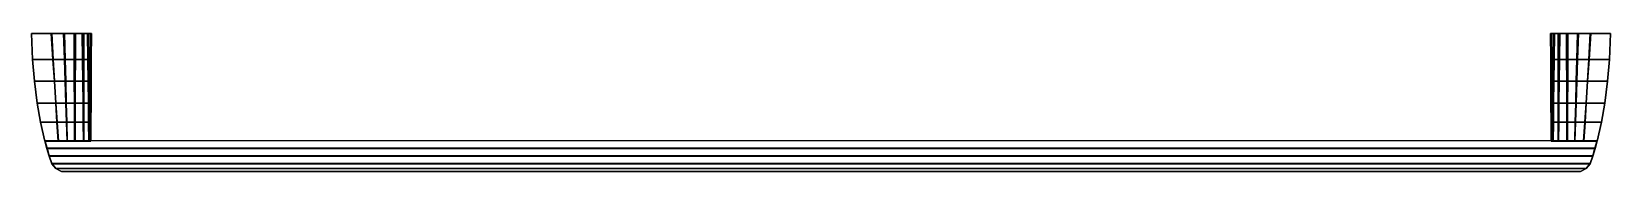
# Model space of a CAD drawing. Header units: millimetres. Extents: x -149 to 150, y -26 to 0.
import ezdxf

# ---------------------------------------------------------------- set-up
doc = ezdxf.new("R2010")
doc.units = ezdxf.units.MM
doc.header["$MEASUREMENT"] = 0
doc.layers.add('METAL', color=146, linetype='Continuous')

msp = doc.modelspace()

# ---------------------------------------------------------------- meshes
at = {"layer": 'METAL'}
mesh = msp.add_polyface(dxfattribs=at)
corners = [(147.16, -20.34, 4.13), (147.16, -20.34, -3.18), (149.65, 0, 5.95), (149.65, 0, -5), (148.62, -13.15, -3.82), (138.56, -13.15, -0.93), (138.4, -13.15, 1.49), (149.12, -9.01, -4.19), (149.12, -9.01, 5.14), (148.62, -13.15, 4.77), (148.62, -13.15, -3.82), (138.83, -20.34, 2.48), (138.44, -20.34, 1.48), (138.62, -20.34, -0.93), (138.83, -20.34, -1.48), (138.45, 0, -0.93), (138.34, 0, 1.51), (138.85, 0, 2.64), (139.06, 0, -1.93), (138.91, -13.15, -1.64), (139.78, -9.01, 3.33), (139.79, 0, 3.46), (140.09, 0, -2.65), (139.91, -13.15, -2.38), (141.38, -9.01, 3.82), (139.76, -20.34, 3.16), (139.81, -20.34, -2.23), (141.35, 0, 4.05), (141.59, 0, -3.18), (141.56, -13.15, -2.79), (143.19, -9.01, 4.27), (142.9, -20.34, 3.72), (142.93, -20.34, -2.78), (144.57, -20.34, -3.01), (144.64, -20.34, 3.96), (145.83, 0, 5.32), (145.94, 0, -4.38), (145.06, -13.15, -3.5), (149.12, -9.01, 5.14), (145.31, -9.01, 4.72), (141.42, -20.34, 3.52), (141.54, -20.34, -2.58), (143.41, 0, 4.71), (143.59, 0, -3.81), (143.17, -13.15, -3.14), (149.65, 0, -5), (149.45, -4.88, -4.56), (147.98, -16.75, -3.5), (138.45, 0, -0.93), (138.49, -4.88, -0.93), (138.59, -16.75, -0.93), (138.42, -16.75, 1.48), (138.34, 0, 1.51), (138.36, -4.88, 1.5), (138.85, -4.88, 2.6), (138.83, -16.75, 2.51), (149.65, 0, -5), (149.65, 0, 5.95), (149.45, -4.88, 5.51), (149.45, -4.88, -4.56), (147.98, -16.75, 4.45), (147.98, -16.75, -3.5), (139.06, 0, -1.93), (139, -4.88, -1.82), (138.87, -16.75, -1.56), (138.85, 0, 2.64), (138.84, -13.15, 2.54), (140.09, 0, -2.65), (140.03, -4.88, -2.55), (139.86, -16.75, -2.31), (141.35, 0, 4.05), (139.79, 0, 3.46), (141.4, -13.15, 3.71), (139.77, -13.15, 3.27), (141.59, 0, -3.18), (141.58, -4.88, -3.04), (141.55, -16.75, -2.69), (145.94, 0, -4.38), (145.61, -4.88, -4.05), (144.82, -16.75, -3.25), (149.65, 0, 5.95), (145.83, 0, 5.32), (145.06, -13.15, 4.44), (148.62, -13.15, 4.77), (143.41, 0, 4.71), (143.08, -13.15, 4.07), (143.59, 0, -3.81), (143.44, -4.88, -3.56), (143.05, -16.75, -2.96), (149.12, -9.01, -4.19), (138.52, -9.01, -0.93), (138.38, -9.01, 1.5), (138.84, -9.01, 2.57), (138.96, -9.01, -1.73), (139.78, -4.88, 3.39), (139.97, -9.01, -2.47), (141.37, -4.88, 3.92), (141.57, -9.01, -2.91), (143.29, -4.88, 4.47), (145.34, -9.01, -3.77), (149.45, -4.88, 5.51), (145.55, -4.88, 4.99), (143.3, -9.01, -3.35), (147.16, -20.34, -3.18), (138.62, -20.34, -0.93), (138.44, -20.34, 1.48), (138.83, -20.34, 2.48), (147.16, -20.34, 4.13), (147.16, -20.34, -3.18), (138.83, -20.34, -1.48), (139.76, -20.34, 3.16), (139.77, -16.75, 3.21), (139.81, -20.34, -2.23), (141.42, -20.34, 3.52), (141.41, -16.75, 3.61), (141.54, -20.34, -2.58), (142.9, -20.34, 3.72), (142.99, -16.75, 3.89), (144.57, -20.34, -3.01), (147.16, -20.34, 4.13), (147.98, -16.75, 4.45), (144.64, -20.34, 3.96), (144.85, -16.75, 4.2), (142.93, -20.34, -2.78), (-146.51, -20.34, 4.13), (-146.51, -20.34, -3.18), (-149, 0, -5), (-149, 0, 5.95), (-144.69, -9.01, -3.77), (-148.47, -9.01, -4.19), (-137.75, -13.15, 1.49), (-137.73, -9.01, 1.5), (-147.97, -13.15, -3.82), (-147.97, -13.15, 4.77), (-137.97, -20.34, -0.93), (-137.79, -20.34, 1.48), (-137.8, 0, -0.93), (-138.41, 0, -1.93), (-138.2, 0, 2.64), (-137.69, 0, 1.51), (-137.91, -13.15, -0.93), (-138.19, -9.01, 2.57), (-138.18, -20.34, 2.48), (-138.18, -20.34, -1.48), (-139.44, 0, -2.65), (-139.14, 0, 3.46), (-138.26, -13.15, -1.64), (-139.13, -9.01, 3.33), (-139.17, -20.34, -2.23), (-139.11, -20.34, 3.16), (-140.94, 0, -3.18), (-140.7, 0, 4.05), (-139.26, -13.15, -2.38), (-140.74, -9.01, 3.82), (-142.26, -20.34, 3.72), (-143.99, -20.34, 3.96), (-143.92, -20.34, -3.01), (-142.29, -20.34, -2.78), (-145.29, 0, -4.38), (-145.18, 0, 5.32), (-142.52, -13.15, -3.14), (-147.97, -13.15, 4.77), (-144.41, -13.15, 4.44), (-142.54, -9.01, 4.27), (-140.89, -20.34, -2.58), (-140.78, -20.34, 3.52), (-142.95, 0, -3.81), (-142.76, 0, 4.71), (-140.91, -13.15, -2.79), (-145.29, 0, -4.38), (-149, 0, -5), (-147.97, -13.15, -3.82), (-144.41, -13.15, -3.5), (-137.69, 0, 1.51), (-149, 0, -5), (-148.8, -4.88, -4.56), (-148.8, -4.88, 5.51), (-149, 0, 5.95), (-147.33, -16.75, 4.45), (-147.33, -16.75, -3.5), (-137.8, 0, -0.93), (-137.84, -4.88, -0.93), (-137.94, -16.75, -0.93), (-138.2, 0, 2.64), (-138.19, -13.15, 2.54), (-138.41, 0, -1.93), (-138.35, -4.88, -1.82), (-138.22, -16.75, -1.56), (-140.7, 0, 4.05), (-139.14, 0, 3.46), (-139.12, -13.15, 3.27), (-140.75, -13.15, 3.71), (-139.44, 0, -2.65), (-139.38, -4.88, -2.55), (-139.21, -16.75, -2.31), (-142.95, 0, -3.81), (-142.79, -4.88, -3.56), (-142.4, -16.75, -2.96), (-148.8, -4.88, 5.51), (-144.9, -4.88, 4.99), (-145.18, 0, 5.32), (-149, 0, 5.95), (-147.33, -16.75, 4.45), (-144.2, -16.75, 4.2), (-142.76, 0, 4.71), (-142.44, -13.15, 4.07), (-140.94, 0, -3.18), (-140.93, -4.88, -3.04), (-140.9, -16.75, -2.69), (-144.97, -4.88, -4.05), (-148.8, -4.88, -4.56), (-137.72, -4.88, 1.5), (-148.47, -9.01, -4.19), (-148.47, -9.01, 5.14), (-137.87, -9.01, -0.93), (-138.2, -4.88, 2.6), (-138.31, -9.01, -1.73), (-139.13, -4.88, 3.39), (-139.32, -9.01, -2.47), (-140.72, -4.88, 3.92), (-142.65, -9.01, -3.35), (-148.47, -9.01, 5.14), (-144.66, -9.01, 4.72), (-142.64, -4.88, 4.47), (-140.92, -9.01, -2.91), (-146.51, -20.34, -3.18), (-147.33, -16.75, -3.5), (-144.17, -16.75, -3.25), (-143.92, -20.34, -3.01), (-137.79, -20.34, 1.48), (-137.77, -16.75, 1.48), (-146.51, -20.34, 4.13), (-146.51, -20.34, -3.18), (-137.97, -20.34, -0.93), (-138.18, -20.34, 2.48), (-138.18, -16.75, 2.51), (-138.18, -20.34, -1.48), (-139.11, -20.34, 3.16), (-139.12, -16.75, 3.21), (-139.17, -20.34, -2.23), (-140.76, -16.75, 3.61), (-140.78, -20.34, 3.52), (-142.29, -20.34, -2.78), (-146.51, -20.34, 4.13), (-143.99, -20.34, 3.96), (-142.35, -16.75, 3.89), (-142.26, -20.34, 3.72), (-140.89, -20.34, -2.58), (146.7, -21.7, -3.04), (146.74, -21.74, 3.97), (146.3, -23.19, 3.76), (146.3, -23.16, -2.82), (145.8, -24.64, 3.43), (145.8, -24.63, -2.53), (147.16, -20.23, -3.16), (147.16, -20.29, 4.13), (145.05, -25.54, 3.2), (145.05, -25.54, -2.29), (143.99, -26.1, -2.14), (-143.34, -26.1, -2.14), (143.99, -26.1, 3.04), (143.99, -26.1, -2.14), (146.74, -21.74, 3.97), (147.16, -20.29, 4.13), (-146.52, -20.29, 4.13), (-146.1, -21.74, 3.97), (145.05, -25.54, 3.2), (-144.4, -25.54, 3.2), (147.16, -20.23, -3.16), (-146.52, -20.23, -3.16), (143.99, -26.1, 3.04), (-143.34, -26.1, 3.04), (-143.34, -26.1, -2.14), (-143.34, -26.1, 3.04), (-145.65, -23.16, -2.82), (-145.65, -23.19, 3.76), (-146.52, -20.23, -3.16), (-146.05, -21.7, -3.04), (-146.1, -21.74, 3.97), (-146.52, -20.29, 4.13), (-145.15, -24.63, -2.53), (-144.4, -25.54, -2.29), (-144.4, -25.54, 3.2), (-145.15, -24.64, 3.43), (146.7, -21.7, -3.04), (146.3, -23.16, -2.82), (-145.65, -23.16, -2.82), (-146.05, -21.7, -3.04), (145.8, -24.63, -2.53), (145.05, -25.54, -2.29), (-144.4, -25.54, -2.29), (-145.15, -24.63, -2.53), (-145.15, -24.64, 3.43), (145.8, -24.64, 3.43), (-145.65, -23.19, 3.76), (146.3, -23.19, 3.76)]
mesh.append_faces([[corners[k] for k in face] for face in [(0, 34, 33, 1), (36, 35, 2, 3), (99, 89, 4, 37), (91, 90, 5, 6), (92, 91, 6, 66), (7, 8, 9, 10), (11, 12, 13, 14), (15, 16, 17, 18), (90, 93, 19, 5), (20, 92, 66, 73), (11, 14, 26, 25), (18, 17, 21, 22), (93, 95, 23, 19), (24, 20, 73, 72), (40, 25, 26, 41), (22, 21, 27, 28), (95, 97, 29, 23), (85, 30, 24, 72), (31, 32, 33, 34), (43, 42, 35, 36), (102, 99, 37, 44), (83, 38, 39, 82), (82, 39, 30, 85), (31, 40, 41, 32), (28, 27, 42, 43), (97, 102, 44, 29), (77, 45, 46, 78), (47, 79, 37, 4), (52, 48, 49, 53), (50, 51, 6, 5), (65, 52, 53, 54), (51, 55, 66, 6), (56, 57, 58, 59), (60, 61, 10, 9), (48, 62, 63, 49), (64, 50, 5, 19), (71, 65, 54, 94), (55, 111, 73, 66), (62, 67, 68, 63), (69, 64, 19, 23), (70, 71, 94, 96), (111, 114, 72, 73), (67, 74, 75, 68), (76, 69, 23, 29), (98, 84, 70, 96), (72, 114, 117, 85), (86, 77, 78, 87), (79, 88, 44, 37), (100, 80, 81, 101), (82, 122, 120, 83), (101, 81, 84, 98), (85, 117, 122, 82), (74, 86, 87, 75), (88, 76, 29, 44), (78, 46, 89, 99), (53, 49, 90, 91), (54, 53, 91, 92), (59, 58, 8, 7), (49, 63, 93, 90), (94, 54, 92, 20), (63, 68, 95, 93), (96, 94, 20, 24), (68, 75, 97, 95), (30, 98, 96, 24), (87, 78, 99, 102), (38, 100, 101, 39), (39, 101, 98, 30), (75, 87, 102, 97), (103, 118, 79, 47), (104, 105, 51, 50), (105, 106, 55, 51), (107, 108, 61, 60), (109, 104, 50, 64), (106, 110, 111, 55), (112, 109, 64, 69), (110, 113, 114, 111), (115, 112, 69, 76), (114, 113, 116, 117), (118, 123, 88, 79), (122, 121, 119, 120), (117, 116, 121, 122), (123, 115, 76, 88), (124, 125, 156, 155), (158, 126, 127, 159), (128, 172, 171, 129), (131, 130, 140, 214), (141, 184, 130, 131), (212, 132, 133, 213), (142, 143, 134, 135), (136, 137, 138, 139), (214, 140, 146, 216), (147, 190, 184, 141), (142, 149, 148, 143), (137, 144, 145, 138), (216, 146, 152, 218), (153, 191, 190, 147), (165, 164, 148, 149), (144, 150, 151, 145), (218, 152, 168, 224), (205, 191, 153, 163), (154, 155, 156, 157), (166, 158, 159, 167), (220, 160, 172, 128), (161, 162, 222, 221), (162, 205, 163, 222), (154, 157, 164, 165), (150, 166, 167, 151), (224, 168, 160, 220), (169, 209, 210, 170), (226, 171, 172, 227), (173, 211, 181, 180), (182, 140, 130, 230), (183, 215, 211, 173), (230, 130, 184, 235), (174, 175, 176, 177), (178, 133, 132, 179), (180, 181, 186, 185), (187, 146, 140, 182), (189, 217, 215, 183), (235, 184, 190, 238), (185, 186, 193, 192), (194, 152, 146, 187), (188, 219, 217, 189), (238, 190, 191, 240), (192, 193, 207, 206), (208, 168, 152, 194), (223, 219, 188, 204), (191, 205, 245, 240), (195, 196, 209, 169), (227, 172, 160, 197), (198, 199, 200, 201), (162, 161, 202, 203), (199, 223, 204, 200), (205, 162, 203, 245), (206, 207, 196, 195), (197, 160, 168, 208), (209, 128, 129, 210), (211, 131, 214, 181), (215, 141, 131, 211), (175, 212, 213, 176), (181, 214, 216, 186), (217, 147, 141, 215), (186, 216, 218, 193), (219, 153, 147, 217), (193, 218, 224, 207), (163, 153, 219, 223), (196, 220, 128, 209), (221, 222, 199, 198), (222, 163, 223, 199), (207, 224, 220, 196), (225, 226, 227, 228), (233, 182, 230, 229), (229, 230, 235, 234), (231, 178, 179, 232), (236, 187, 182, 233), (234, 235, 238, 237), (239, 194, 187, 236), (237, 238, 240, 241), (247, 208, 194, 239), (240, 245, 246, 241), (228, 227, 197, 242), (203, 202, 243, 244), (245, 203, 244, 246), (242, 197, 208, 247), (257, 256, 260, 261), (248, 249, 250, 251), (251, 250, 252, 253), (254, 255, 249, 248), (253, 252, 256, 257), (258, 259, 290, 289), (260, 273, 272, 261), (262, 263, 264, 265), (288, 291, 286, 285), (266, 293, 292, 267), (268, 284, 287, 269), (270, 266, 267, 271), (281, 272, 273, 282), (277, 274, 275, 278), (274, 280, 283, 275), (276, 277, 278, 279), (280, 281, 282, 283), (284, 285, 286, 287), (288, 289, 290, 291), (292, 293, 295, 294), (294, 295, 262, 265)]])

doc.saveas('drawing.dxf')
